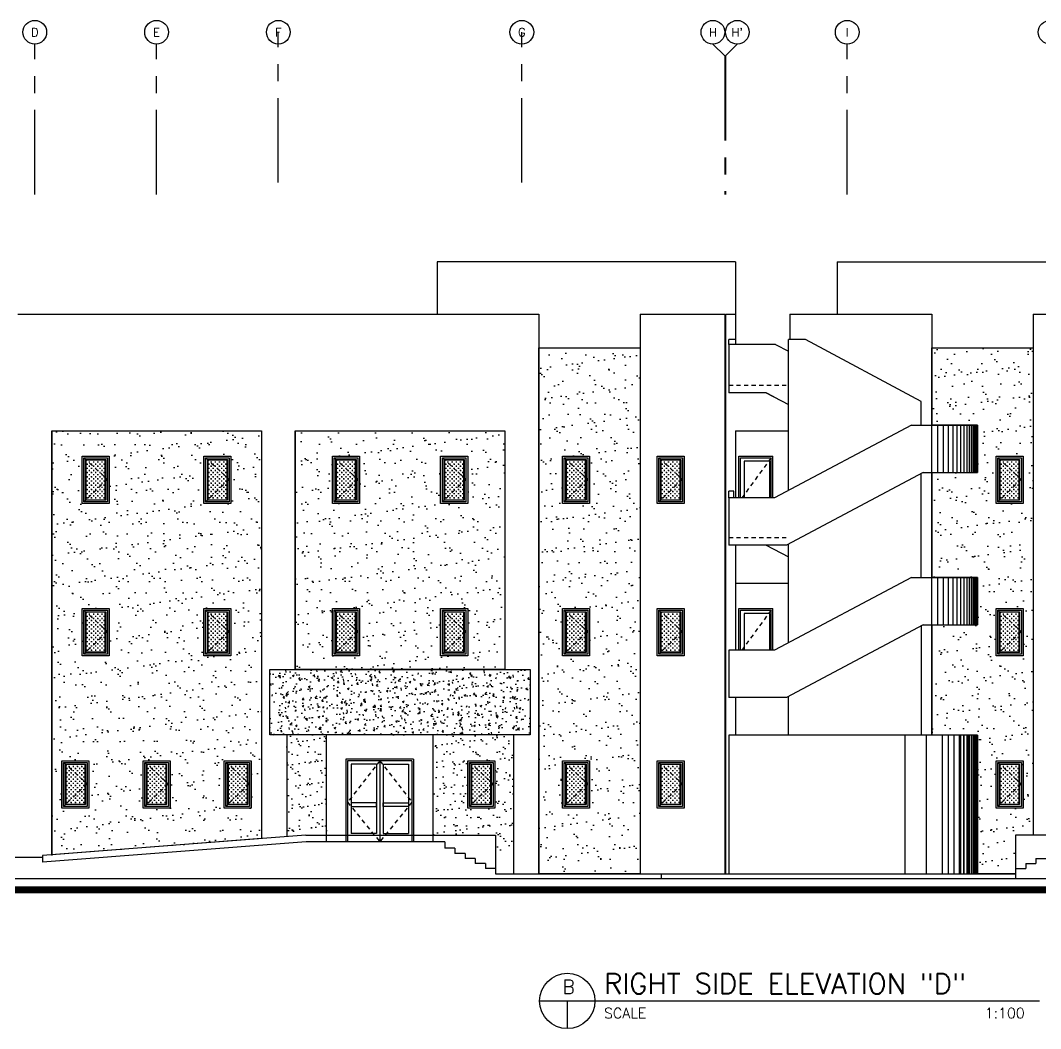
# Model space of a CAD drawing. Extents: x 417563 to 417775, y 43368 to 43436.
# Drawn here: x 417589.15 to 417619.31, y 43367.92 to 43397.72 of the extents above; entities that cross this region are included whole.
import ezdxf
from ezdxf.enums import TextEntityAlignment as Align

# ---------------------------------------------------------------- set-up
doc = ezdxf.new("R2010")
doc.units = 0
doc.header["$MEASUREMENT"] = 0
doc.linetypes.add('CENTERX2', pattern=[4, 2.5, -0.5, 0.5, -0.5])
doc.linetypes.add('HIDDEN2', pattern=[0.1875, 0.125, -0.0625])
doc.layers.get('0').update_dxf_attribs({"linetype": 'CONTINUOUS'})
for name, color, linetype in [('AX-CR', 2, 'CONTINUOUS'), ('AX-TXT', 2, 'CONTINUOUS'), ('AXES', 11, 'CENTERX2'), ('BORDER', 4, 'CONTINUOUS'), ('DOOR', 7, 'CONTINUOUS'), ('EL', 2, 'CONTINUOUS'), ('EL-LEVS', 4, 'CONTINUOUS'), ('Handrail', 4, 'CONTINUOUS'), ('HAT', 11, 'CONTINUOUS'), ('HATCH', 4, 'CONTINUOUS'), ('WALL', 2, 'CONTINUOUS'), ('WIN', 4, 'CONTINUOUS')]:
    doc.layers.add(name, color=color, linetype=linetype)
doc.styles.add('ROMANS', font='ROMANS.shx', dxfattribs={"width": 0.6})
pattern_1 = [(37.5, (0, 0), (-0.01574833953, 0.48170594225), [0, -0.38, 0, -0.425, 0, -0.40625]), (7.5, (0, 0), (0.4424441763, 0.7055365163), [0, -0.205, 0, -0.3425, 0, -0.13125]), (327.5, (-0.3075, 0), (0.77853546544, 0.0014147634), [0, -0.125, 0, -0.45, 0, -0.5875]), (317.5, (-0.3075, 0), (0.7515316511, 0.2194188912), [0, -0.0625, 0, -0.295, 0, -0.3375])]
pattern_2 = [(37.5, (0, 0), (-0.02204767534, 0.67438831915), [0, -0.532, 0, -0.595, 0, -0.56875]), (7.5, (0, 0), (0.6194218468, 0.9877511228), [0, -0.287, 0, -0.4795, 0, -0.18375]), (327.5, (-0.4305, 0), (1.0899496516, 0.0019806687), [0, -0.175, 0, -0.63, 0, -0.8225]), (317.5, (-0.4305, 0), (1.0521443116, 0.3071864477), [0, -0.0875, 0, -0.413, 0, -0.4725])]

# ---------------------------------------------------------------- blocks, each defined once
blk = doc.blocks.new('AXR')
at = {"layer": 'AX-CR'}
blk.add_circle((350, 0), 350, dxfattribs=at)
at = {"layer": 'AX-TXT', "style": 'ROMANS'}
blk.add_attdef('AX', text='', height=250, dxfattribs=at).set_placement((350, 0), align=Align.MIDDLE)

msp = doc.modelspace()

# ---------------------------------------------------------------- hatches: boundary and pattern name
at = {"layer": 'HAT'}
h = msp.add_hatch(dxfattribs=at)
h.set_pattern_fill('CROSS', color=256, scale=0.25, style=0)
h.set_pattern_definition([(0, (-4.576856, -38.829564), (0.0625, 0.0625), [0.03125, -0.09375]), (90, (-4.56123, -38.84519), (-0.0625, 0.0625), [0.03125, -0.09375])])
h.paths.add_polyline_path([(417591.6586, 43384.7248), (417591.0869, 43384.7248), (417591.0869, 43383.5531), (417591.6586, 43383.5531)])
h = msp.add_hatch(dxfattribs=at)
h.set_pattern_fill('CROSS', color=256, scale=0.25, style=0)
h.set_pattern_definition([(0, (-0.976856, -38.829564), (0.0625, 0.0625), [0.03125, -0.09375]), (90, (-0.96123, -38.84519), (-0.0625, 0.0625), [0.03125, -0.09375])])
h.paths.add_polyline_path([(417595.2586, 43384.7248), (417594.6869, 43384.7248), (417594.6869, 43383.5531), (417595.2586, 43383.5531)])
h = msp.add_hatch(dxfattribs=at)
h.set_pattern_fill('CROSS', color=256, scale=0.25, style=0)
h.set_pattern_definition([(0, (2.823144, -38.829564), (0.0625, 0.0625), [0.03125, -0.09375]), (90, (2.83877, -38.84519), (-0.0625, 0.0625), [0.03125, -0.09375])])
h.paths.add_polyline_path([(417599.0586, 43384.7248), (417598.4869, 43384.7248), (417598.4869, 43383.5531), (417599.0586, 43383.5531)])
h = msp.add_hatch(dxfattribs=at)
h.set_pattern_fill('CROSS', color=256, scale=0.25, style=0)
h.set_pattern_definition([(0, (6.023144, -38.829564), (0.0625, 0.0625), [0.03125, -0.09375]), (90, (6.03877, -38.84519), (-0.0625, 0.0625), [0.03125, -0.09375])])
h.paths.add_polyline_path([(417602.2586, 43384.7248), (417601.6869, 43384.7248), (417601.6869, 43383.5531), (417602.2586, 43383.5531)])
h = msp.add_hatch(dxfattribs=at)
h.set_pattern_fill('CROSS', color=256, scale=0.25, style=0)
h.set_pattern_definition([(0, (9.623144, -38.829564), (0.0625, 0.0625), [0.03125, -0.09375]), (90, (9.63877, -38.84519), (-0.0625, 0.0625), [0.03125, -0.09375])])
h.paths.add_polyline_path([(417605.8586, 43384.7248), (417605.2869, 43384.7248), (417605.2869, 43383.5531), (417605.8586, 43383.5531)])
h = msp.add_hatch(dxfattribs=at)
h.set_pattern_fill('CROSS', color=256, scale=0.25, style=0)
h.set_pattern_definition([(0, (12.423144, -38.829564), (0.0625, 0.0625), [0.03125, -0.09375]), (90, (12.43877, -38.84519), (-0.0625, 0.0625), [0.03125, -0.09375])])
h.paths.add_polyline_path([(417608.6586, 43384.7248), (417608.0869, 43384.7248), (417608.0869, 43383.5531), (417608.6586, 43383.5531)])
h = msp.add_hatch(dxfattribs=at)
h.set_pattern_fill('CROSS', color=256, scale=0.25, style=0)
h.set_pattern_definition([(0, (22.443144, -38.829564), (0.0625, 0.0625), [0.03125, -0.09375]), (90, (22.45877, -38.84519), (-0.0625, 0.0625), [0.03125, -0.09375])])
h.paths.add_polyline_path([(417618.6786, 43384.7248), (417618.1069, 43384.7248), (417618.1069, 43383.5531), (417618.6786, 43383.5531)])
h = msp.add_hatch(dxfattribs=at)
h.set_pattern_fill('CROSS', color=256, scale=0.25, style=0)
h.set_pattern_definition([(0, (-4.576856, -43.329564), (0.0625, 0.0625), [0.03125, -0.09375]), (90, (-4.56123, -43.34519), (-0.0625, 0.0625), [0.03125, -0.09375])])
h.paths.add_polyline_path([(417591.6586, 43380.2248), (417591.0869, 43380.2248), (417591.0869, 43379.0531), (417591.6586, 43379.0531)])
h = msp.add_hatch(dxfattribs=at)
h.set_pattern_fill('CROSS', color=256, scale=0.25, style=0)
h.set_pattern_definition([(0, (-0.976856, -43.329564), (0.0625, 0.0625), [0.03125, -0.09375]), (90, (-0.96123, -43.34519), (-0.0625, 0.0625), [0.03125, -0.09375])])
h.paths.add_polyline_path([(417595.2586, 43380.2248), (417594.6869, 43380.2248), (417594.6869, 43379.0531), (417595.2586, 43379.0531)])
h = msp.add_hatch(dxfattribs=at)
h.set_pattern_fill('CROSS', color=256, scale=0.25, style=0)
h.set_pattern_definition([(0, (2.823144, -43.329564), (0.0625, 0.0625), [0.03125, -0.09375]), (90, (2.83877, -43.34519), (-0.0625, 0.0625), [0.03125, -0.09375])])
h.paths.add_polyline_path([(417599.0586, 43380.2248), (417598.4869, 43380.2248), (417598.4869, 43379.0531), (417599.0586, 43379.0531)])
h = msp.add_hatch(dxfattribs=at)
h.set_pattern_fill('CROSS', color=256, scale=0.25, style=0)
h.set_pattern_definition([(0, (6.023144, -43.329564), (0.0625, 0.0625), [0.03125, -0.09375]), (90, (6.03877, -43.34519), (-0.0625, 0.0625), [0.03125, -0.09375])])
h.paths.add_polyline_path([(417602.2586, 43380.2248), (417601.6869, 43380.2248), (417601.6869, 43379.0531), (417602.2586, 43379.0531)])
h = msp.add_hatch(dxfattribs=at)
h.set_pattern_fill('CROSS', color=256, scale=0.25, style=0)
h.set_pattern_definition([(0, (9.623144, -43.329564), (0.0625, 0.0625), [0.03125, -0.09375]), (90, (9.63877, -43.34519), (-0.0625, 0.0625), [0.03125, -0.09375])])
h.paths.add_polyline_path([(417605.8586, 43380.2248), (417605.2869, 43380.2248), (417605.2869, 43379.0531), (417605.8586, 43379.0531)])
h = msp.add_hatch(dxfattribs=at)
h.set_pattern_fill('CROSS', color=256, scale=0.25, style=0)
h.set_pattern_definition([(0, (12.423144, -43.329564), (0.0625, 0.0625), [0.03125, -0.09375]), (90, (12.43877, -43.34519), (-0.0625, 0.0625), [0.03125, -0.09375])])
h.paths.add_polyline_path([(417608.6586, 43380.2248), (417608.0869, 43380.2248), (417608.0869, 43379.0531), (417608.6586, 43379.0531)])
h = msp.add_hatch(dxfattribs=at)
h.set_pattern_fill('CROSS', color=256, scale=0.25, style=0)
h.set_pattern_definition([(0, (22.443144, -43.329564), (0.0625, 0.0625), [0.03125, -0.09375]), (90, (22.45877, -43.34519), (-0.0625, 0.0625), [0.03125, -0.09375])])
h.paths.add_polyline_path([(417618.6786, 43380.2248), (417618.1069, 43380.2248), (417618.1069, 43379.0531), (417618.6786, 43379.0531)])
h = msp.add_hatch(dxfattribs=at)
h.set_pattern_fill('CROSS', color=256, scale=0.25, style=0)
h.set_pattern_definition([(0, (-5.176856, -47.829564), (0.0625, 0.0625), [0.03125, -0.09375]), (90, (-5.16123, -47.84519), (-0.0625, 0.0625), [0.03125, -0.09375])])
h.paths.add_polyline_path([(417591.0586, 43375.7248), (417590.4869, 43375.7248), (417590.4869, 43374.5531), (417591.0586, 43374.5531)])
h = msp.add_hatch(dxfattribs=at)
h.set_pattern_fill('CROSS', color=256, scale=0.25, style=0)
h.set_pattern_definition([(0, (-2.776856, -47.829564), (0.0625, 0.0625), [0.03125, -0.09375]), (90, (-2.76123, -47.84519), (-0.0625, 0.0625), [0.03125, -0.09375])])
h.paths.add_polyline_path([(417593.4586, 43375.7248), (417592.8869, 43375.7248), (417592.8869, 43374.5531), (417593.4586, 43374.5531)])
h = msp.add_hatch(dxfattribs=at)
h.set_pattern_fill('CROSS', color=256, scale=0.25, style=0)
h.set_pattern_definition([(0, (-0.376856, -47.829564), (0.0625, 0.0625), [0.03125, -0.09375]), (90, (-0.36123, -47.84519), (-0.0625, 0.0625), [0.03125, -0.09375])])
h.paths.add_polyline_path([(417595.8586, 43375.7248), (417595.2869, 43375.7248), (417595.2869, 43374.5531), (417595.8586, 43374.5531)])
h = msp.add_hatch(dxfattribs=at)
h.set_pattern_fill('CROSS', color=256, scale=0.25, style=0)
h.set_pattern_definition([(0, (6.823144, -47.829564), (0.0625, 0.0625), [0.03125, -0.09375]), (90, (6.83877, -47.84519), (-0.0625, 0.0625), [0.03125, -0.09375])])
h.paths.add_polyline_path([(417603.0586, 43375.7248), (417602.4869, 43375.7248), (417602.4869, 43374.5531), (417603.0586, 43374.5531)])
h = msp.add_hatch(dxfattribs=at)
h.set_pattern_fill('CROSS', color=256, scale=0.25, style=0)
h.set_pattern_definition([(0, (9.623144, -47.829564), (0.0625, 0.0625), [0.03125, -0.09375]), (90, (9.63877, -47.84519), (-0.0625, 0.0625), [0.03125, -0.09375])])
h.paths.add_polyline_path([(417605.8586, 43375.7248), (417605.2869, 43375.7248), (417605.2869, 43374.5531), (417605.8586, 43374.5531)])
h = msp.add_hatch(dxfattribs=at)
h.set_pattern_fill('CROSS', color=256, scale=0.25, style=0)
h.set_pattern_definition([(0, (12.423144, -47.829564), (0.0625, 0.0625), [0.03125, -0.09375]), (90, (12.43877, -47.84519), (-0.0625, 0.0625), [0.03125, -0.09375])])
h.paths.add_polyline_path([(417608.6586, 43375.7248), (417608.0869, 43375.7248), (417608.0869, 43374.5531), (417608.6586, 43374.5531)])
h = msp.add_hatch(dxfattribs=at)
h.set_pattern_fill('CROSS', color=256, scale=0.25, style=0)
h.set_pattern_definition([(0, (22.443144, -47.829564), (0.0625, 0.0625), [0.03125, -0.09375]), (90, (22.45877, -47.84519), (-0.0625, 0.0625), [0.03125, -0.09375])])
h.paths.add_polyline_path([(417618.6786, 43375.7248), (417618.1069, 43375.7248), (417618.1069, 43374.5531), (417618.6786, 43374.5531)])
at = {"layer": 'HATCH'}
h = msp.add_hatch(dxfattribs=at)
h.set_pattern_fill('AR-SAND', color=256, scale=0.35, style=0)
h.set_pattern_definition(pattern_2)
h.paths.add_polyline_path([(417604.4727, 43388.039), (417607.4727, 43388.039), (417607.4727, 43372.499), (417604.4727, 43372.499)])
h.paths.add_polyline_path([(417605.1727, 43375.839), (417605.9727, 43375.839), (417605.9727, 43374.439), (417605.1727, 43374.439)], flags=16)
h.paths.add_polyline_path([(417605.1727, 43380.339), (417605.9727, 43380.339), (417605.9727, 43378.939), (417605.1727, 43378.939)], flags=16)
h.paths.add_polyline_path([(417605.1727, 43384.839), (417605.9727, 43384.839), (417605.9727, 43383.439), (417605.1727, 43383.439)], flags=16)
h = msp.add_hatch(dxfattribs=at)
h.set_pattern_fill('AR-SAND', color=256, scale=0.35, style=0)
h.set_pattern_definition(pattern_2)
h.paths.add_polyline_path([(417616.0927, 43388.039), (417619.0927, 43388.039), (417619.0927, 43373.639), (417618.5721, 43373.639), (417618.5721, 43372.499), (417617.4433, 43372.499), (417617.4433, 43376.589), (417616.0927, 43376.589), (417616.0927, 43379.8529), (417617.4433, 43379.8529), (417617.4433, 43381.2529), (417616.0927, 43381.2529), (417616.0927, 43384.3529), (417617.4433, 43384.3529), (417617.4433, 43385.7529), (417616.0927, 43385.7529)])
h.paths.add_polyline_path([(417617.9927, 43375.839), (417618.7927, 43375.839), (417618.7927, 43374.439), (417617.9927, 43374.439)], flags=16)
h.paths.add_polyline_path([(417617.9927, 43380.339), (417618.7927, 43380.339), (417618.7927, 43378.939), (417617.9927, 43378.939)], flags=16)
h.paths.add_polyline_path([(417617.9927, 43384.839), (417618.7927, 43384.839), (417618.7927, 43383.439), (417617.9927, 43383.439)], flags=16)
h = msp.add_hatch(dxfattribs=at)
h.set_pattern_fill('AR-SAND', color=256, scale=0.35, style=0)
h.set_pattern_definition(pattern_2)
h.paths.add_polyline_path([(417590.0727, 43385.589), (417596.2727, 43385.589), (417596.2727, 43373.5376), (417590.0727, 43373.0607)])
h.paths.add_polyline_path([(417595.1727, 43375.839), (417595.9727, 43375.839), (417595.9727, 43374.439), (417595.1727, 43374.439)], flags=16)
h.paths.add_polyline_path([(417592.7727, 43375.839), (417593.5727, 43375.839), (417593.5727, 43374.439), (417592.7727, 43374.439)], flags=16)
h.paths.add_polyline_path([(417590.3727, 43375.839), (417591.1727, 43375.839), (417591.1727, 43374.439), (417590.3727, 43374.439)], flags=16)
h.paths.add_polyline_path([(417590.9727, 43380.339), (417591.7727, 43380.339), (417591.7727, 43378.939), (417590.9727, 43378.939)], flags=16)
h.paths.add_polyline_path([(417594.5727, 43380.339), (417595.3727, 43380.339), (417595.3727, 43378.939), (417594.5727, 43378.939)], flags=16)
h.paths.add_polyline_path([(417594.5727, 43384.839), (417595.3727, 43384.839), (417595.3727, 43383.439), (417594.5727, 43383.439)], flags=16)
h.paths.add_polyline_path([(417590.9727, 43384.839), (417591.7727, 43384.839), (417591.7727, 43383.439), (417590.9727, 43383.439)], flags=16)
h = msp.add_hatch(dxfattribs=at)
h.set_pattern_fill('AR-SAND', color=256, scale=0.35, style=0)
h.set_pattern_definition(pattern_2)
h.paths.add_polyline_path([(417597.2727, 43385.589), (417603.4727, 43385.589), (417603.4727, 43378.539), (417597.2727, 43378.539)])
h.paths.add_polyline_path([(417601.5727, 43380.339), (417602.3727, 43380.339), (417602.3727, 43378.939), (417601.5727, 43378.939)], flags=16)
h.paths.add_polyline_path([(417601.5727, 43384.839), (417602.3727, 43384.839), (417602.3727, 43383.439), (417601.5727, 43383.439)], flags=16)
h.paths.add_polyline_path([(417598.3727, 43384.839), (417599.1727, 43384.839), (417599.1727, 43383.439), (417598.3727, 43383.439)], flags=16)
h.paths.add_polyline_path([(417598.3727, 43380.339), (417599.1727, 43380.339), (417599.1727, 43378.939), (417598.3727, 43378.939)], flags=16)
h = msp.add_hatch(dxfattribs=at)
h.set_pattern_fill('AR-CONC', color=256, scale=0.08, style=0)
h.set_pattern_definition([(50, (0, 0), (0.5738081461, -0.050201708), [0.06, -0.66]), (355, (0, 0), (-0.1110010669, 0.601753707), [0.048, -0.528]), (100.4514, (0.0478, -0.0042), (0.4628075054, 0.55155163365), [0.050992152, -0.5609136896]), (46.1842, (0, 0.16), (0.8537928389, -0.1324152115), [0.09, -0.99]), (96.6356, (0.07115, 0.149), (0.7477301644, 0.7792942967), [0.0764882304, -0.8413704]), (351.1842, (0, 0.16), (0.7477295561, 0.7792948807), [0.072, -0.792]), (21, (0.08, 0.12), (0.4775256417, -0.32209511253), [0.06, -0.66]), (326, (0.08, 0.12), (0.1946522655, 0.580120036), [0.048, -0.528]), (71.4514, (0.1198, 0.09316), (0.6721781029, 0.2580243974), [0.050992152, -0.5609136896]), (37.5, (0, 0), (0.00972788425, 0.26631508307), [0, -0.5216, 0, -0.536, 0, -0.53]), (7.5, (0, 0), (0.21045562995, 0.3155293695), [0, -0.3056, 0, -0.5096, 0, -0.202]), (327.5, (-0.1784, 0), (0.42705794894, -0.01804389739), [0, -0.2, 0, -0.624, 0, -0.828]), (317.5, (-0.2584, 0), (0.46654893547, 0.08008398587), [0, -0.26, 0, -0.4144, 0, -0.588])])
h.paths.add_polyline_path([(417602.0727, 43378.539), (417604.2227, 43378.539), (417604.2227, 43376.5987), (417602.0727, 43376.5987), (417596.5227, 43376.5987), (417596.5227, 43378.539)])
h = msp.add_hatch(dxfattribs=at)
h.set_pattern_fill('AR-SAND', color=256, scale=0.25, style=0)
h.set_pattern_definition(pattern_1)
h.paths.add_polyline_path([(417597.0227, 43376.5987), (417598.1977, 43376.5987), (417598.1977, 43373.639), (417597.5828, 43373.6384), (417597.0227, 43373.5953)])
h = msp.add_hatch(dxfattribs=at)
h.set_pattern_fill('AR-SAND', color=256, scale=0.25, style=0)
h.set_pattern_definition(pattern_1)
h.paths.add_polyline_path([(417601.3477, 43376.5987), (417603.7227, 43376.5987), (417603.7227, 43372.989), (417603.1938, 43372.989), (417603.1938, 43373.639), (417601.3477, 43373.639)])
h.paths.add_polyline_path([(417602.3727, 43375.839), (417603.1727, 43375.839), (417603.1727, 43374.439), (417602.3727, 43374.439)], flags=16)

# ---------------------------------------------------------------- linework, layer by layer
for p, q in [((417601.4727, 43390.589), (417601.4727, 43389.039)), ((417610.2927, 43390.589), (417610.2927, 43389.039)), ((417613.2927, 43390.589), (417613.2927, 43389.039))]:
    msp.add_line(p, q)
at = {"layer": 'AXES'}
for p, q in [((417596.7727, 43392.9247), (417596.7727, 43397.3704)), ((417603.9727, 43392.9247), (417603.9727, 43397.3704)), ((417589.5727, 43392.5747), (417589.5727, 43397.0204)), ((417593.1727, 43392.5747), (417593.1727, 43397.0204)), ((417609.9727, 43396.6704), (417609.6227, 43397.0204)), ((417609.9927, 43396.6704), (417610.3427, 43397.0204)), ((417613.5927, 43392.5747), (417613.5927, 43397.0204)), ((417609.9727, 43396.6704), (417609.9727, 43392.5747)), ((417609.9927, 43396.6704), (417609.9927, 43392.5747))]:
    msp.add_line(p, q, dxfattribs=at)
at = {"layer": 'BORDER', "color": 6}
msp.add_line((417604.4993, 43368.738), (417619.2781, 43368.738), dxfattribs=at)
at = {"layer": 'BORDER', "color": 2}
msp.add_line((417605.3167, 43368.738), (417605.3167, 43367.9205), dxfattribs=at)
at = {"layer": 'BORDER', "color": 6}
msp.add_circle((417605.3167, 43368.738), 0.8174, dxfattribs=at)
at = {"layer": 'DOOR', "linetype": 'HIDDEN2'}
for p, q in [((417611.3427, 43384.789), (417610.4785, 43383.6084)), ((417611.3427, 43380.289), (417610.4785, 43379.1084)), ((417599.7727, 43375.8389), (417598.8227, 43374.6139)), ((417599.7727, 43375.8389), (417600.7227, 43374.6139)), ((417598.8227, 43374.6139), (417599.7727, 43373.439)), ((417600.7227, 43374.6139), (417599.7727, 43373.439))]:
    msp.add_line(p, q, dxfattribs=at)
at = {"layer": 'DOOR'}
for p, q in [((417610.5427, 43384.689), (417610.5427, 43383.6084)), ((417611.2927, 43384.689), (417610.5427, 43384.689)), ((417611.2927, 43384.689), (417611.2927, 43383.6084)), ((417610.5427, 43380.189), (417610.5427, 43379.1084)), ((417611.2927, 43380.189), (417610.5427, 43380.189)), ((417611.2927, 43380.189), (417611.2927, 43379.1084)), ((417598.7727, 43375.8889), (417598.7727, 43373.439)), ((417600.7727, 43375.8889), (417598.7727, 43375.8889)), ((417598.8227, 43375.8389), (417598.8227, 43373.439)), ((417600.7227, 43375.8389), (417598.8227, 43375.8389)), ((417598.9227, 43375.7389), (417598.9227, 43373.689)), ((417599.6727, 43375.7389), (417598.9227, 43375.7389)), ((417599.6727, 43375.7389), (417599.6727, 43373.689)), ((417599.7727, 43375.8389), (417599.7727, 43373.439)), ((417599.8727, 43375.7389), (417599.8727, 43373.689)), ((417599.8727, 43375.7389), (417600.6227, 43375.7389)), ((417600.6227, 43375.7389), (417600.6227, 43373.689)), ((417600.7227, 43375.8389), (417600.7227, 43373.439)), ((417600.7727, 43375.8889), (417600.7727, 43373.439)), ((417599.6727, 43373.689), (417598.9227, 43373.689)), ((417599.8727, 43373.689), (417600.6227, 43373.689))]:
    msp.add_line(p, q, dxfattribs=at)
at = {"layer": 'DOOR', "color": 4}
for points in [[(417598.9227, 43374.489), (417599.6727, 43374.489), (417599.6727, 43374.589), (417598.9227, 43374.589)], [(417600.6227, 43374.489), (417599.8727, 43374.489), (417599.8727, 43374.589), (417600.6227, 43374.589)]]:
    msp.add_lwpolyline(points, close=True, dxfattribs=at)
at = {"layer": 'EL', "color": 6}
for p, q in [((417589.0727, 43389.039), (417604.4727, 43389.039)), ((417604.4727, 43389.039), (417604.4727, 43372.499)), ((417607.4727, 43389.039), (417607.4727, 43372.499)), ((417607.4727, 43389.039), (417609.9727, 43389.039)), ((417609.9927, 43389.039), (417610.2927, 43389.039)), ((417610.2927, 43389.039), (417610.2927, 43388.139)), ((417611.8927, 43389.039), (417611.8927, 43388.2922)), ((417611.8927, 43389.039), (417616.0927, 43389.039)), ((417616.0927, 43389.039), (417616.0927, 43385.7529)), ((417619.0927, 43389.039), (417619.0927, 43373.639)), ((417619.0927, 43389.039), (417634.4927, 43389.039)), ((417615.4901, 43385.7529), (417611.4455, 43383.6084)), ((417615.4901, 43385.7529), (417617.4433, 43385.7529)), ((417617.4433, 43385.7529), (417617.4433, 43384.3529)), ((417590.0727, 43385.589), (417596.2727, 43385.589)), ((417590.0727, 43385.589), (417590.0727, 43373.0414)), ((417596.2727, 43385.589), (417596.2727, 43373.5376)), ((417597.2727, 43385.589), (417603.4727, 43385.589)), ((417597.2727, 43385.589), (417597.2727, 43378.539)), ((417603.4727, 43385.589), (417603.4727, 43378.539)), ((417615.8383, 43384.3529), (417611.7937, 43382.2084)), ((417615.8383, 43384.3529), (417617.4433, 43384.3529)), ((417616.0927, 43384.3529), (417616.0927, 43381.2529)), ((417610.0927, 43383.6084), (417610.0927, 43382.2084)), ((417611.4455, 43383.6084), (417610.0927, 43383.6084)), ((417611.7937, 43382.2084), (417610.0927, 43382.2084)), ((417615.4901, 43381.2529), (417611.4455, 43379.1084)), ((417615.4901, 43381.2529), (417617.4433, 43381.2529)), ((417617.4433, 43381.2529), (417617.4433, 43379.8529)), ((417615.8383, 43379.8529), (417611.7937, 43377.7084)), ((417615.8383, 43379.8529), (417617.4433, 43379.8529)), ((417616.0927, 43379.8529), (417616.0927, 43376.589)), ((417610.0927, 43379.1084), (417610.0927, 43377.7084)), ((417611.4455, 43379.1084), (417610.0927, 43379.1084)), ((417611.7937, 43377.7084), (417610.0927, 43377.7084)), ((417597.0227, 43376.5987), (417597.0227, 43373.5953)), ((417603.7227, 43376.5987), (417603.7227, 43372.499)), ((417617.4433, 43376.589), (417610.0927, 43376.589)), ((417610.0927, 43376.589), (417610.0927, 43372.499)), ((417617.4433, 43376.589), (417617.4433, 43372.499))]:
    msp.add_line(p, q, dxfattribs=at)
at = {"layer": 'EL'}
for p, q in [((417615.7756, 43381.2848), (417615.7756, 43381.5278)), ((417615.7756, 43379.8197), (417615.7756, 43376.589)), ((417610.2925, 43379.2922), (417610.2925, 43379.139)), ((417598.1977, 43373.439), (417598.1977, 43376.5987)), ((417601.3477, 43373.439), (417601.3477, 43376.5987))]:
    msp.add_line(p, q, dxfattribs=at)
at = {"layer": 'EL', "color": 1}
msp.add_lwpolyline([(417602.0727, 43378.539), (417604.2227, 43378.539), (417604.2227, 43376.5987), (417602.0727, 43376.5987), (417596.5227, 43376.5987), (417596.5227, 43378.539)], close=True, dxfattribs=at)
at = {"layer": 'EL-LEVS', "color": 11, "linetype": 'HIDDEN2'}
for p, q in [((417610.0927, 43386.939), (417611.8556, 43386.939)), ((417610.0927, 43382.439), (417611.8556, 43382.439)), ((417610.0927, 43382.439), (417611.8556, 43382.439))]:
    msp.add_line(p, q, dxfattribs=at)
at = {"layer": 'Handrail'}
for p, q in [((417603.1938, 43373.639), (417603.1938, 43372.499)), ((417618.5721, 43373.639), (417618.5721, 43372.349))]:
    msp.add_line(p, q, dxfattribs=at)
at = {"layer": 'HAT', "color": 254}
for p, q in [((417616.0826, 43385.7529), (417616.0826, 43384.3529)), ((417616.2597, 43385.7529), (417616.2597, 43384.3529)), ((417616.4287, 43385.7529), (417616.4287, 43384.3529)), ((417616.5817, 43385.7529), (417616.5817, 43384.3529)), ((417616.7158, 43385.7529), (417616.7158, 43384.3529)), ((417616.8365, 43385.7529), (417616.8365, 43384.3529)), ((417616.9466, 43385.7529), (417616.9466, 43384.3529)), ((417617.0431, 43385.7529), (417617.0431, 43384.3529)), ((417617.129, 43385.7529), (417617.129, 43384.3529)), ((417617.1988, 43385.7529), (417617.1988, 43384.3529)), ((417617.2578, 43385.7529), (417617.2578, 43384.3529)), ((417617.3061, 43385.7529), (417617.3061, 43384.3529)), ((417617.3463, 43385.7529), (417617.3463, 43384.3529)), ((417617.3752, 43385.7529), (417617.3752, 43384.3529)), ((417617.3995, 43385.7529), (417617.3995, 43384.3529)), ((417616.0826, 43381.2529), (417616.0826, 43379.8529)), ((417616.2597, 43381.2529), (417616.2597, 43379.8529)), ((417616.4287, 43381.2529), (417616.4287, 43379.8529)), ((417616.5817, 43381.2529), (417616.5817, 43379.8529)), ((417616.7158, 43381.2529), (417616.7158, 43379.8529)), ((417616.8365, 43381.2529), (417616.8365, 43379.8529)), ((417616.9466, 43381.2529), (417616.9466, 43379.8529)), ((417617.0431, 43381.2529), (417617.0431, 43379.8529)), ((417617.129, 43381.2529), (417617.129, 43379.8529)), ((417617.1988, 43381.2529), (417617.1988, 43379.8529)), ((417617.2578, 43381.2529), (417617.2578, 43379.8529)), ((417617.3061, 43381.2529), (417617.3061, 43379.8529)), ((417617.3463, 43381.2529), (417617.3463, 43379.8529)), ((417617.3752, 43381.2529), (417617.3752, 43379.8529)), ((417617.3995, 43381.2529), (417617.3995, 43379.8529)), ((417617.4177, 43381.2529), (417617.4177, 43379.8529)), ((417617.4281, 43381.2529), (417617.4281, 43379.8529)), ((417617.4364, 43381.2529), (417617.4364, 43379.8529))]:
    msp.add_line(p, q, dxfattribs=at)
at = {"layer": 'HAT', "color": 11}
for p, q in [((417615.3014, 43376.589), (417615.3014, 43372.499)), ((417615.9307, 43376.589), (417615.9307, 43372.499)), ((417616.4026, 43376.589), (417616.4026, 43372.499)), ((417616.5797, 43376.589), (417616.5797, 43372.499)), ((417616.7487, 43376.589), (417616.7487, 43372.499)), ((417616.9017, 43376.589), (417616.9017, 43372.499)), ((417616.9466, 43376.589), (417616.9466, 43372.499)), ((417617.0358, 43376.589), (417617.0358, 43372.499)), ((417617.0431, 43376.589), (417617.0431, 43372.499)), ((417617.129, 43376.589), (417617.129, 43372.499)), ((417617.1565, 43376.589), (417617.1565, 43372.499)), ((417617.1988, 43376.589), (417617.1988, 43372.499)), ((417617.2578, 43376.589), (417617.2578, 43372.499)), ((417617.3061, 43376.589), (417617.3061, 43372.499)), ((417617.3463, 43376.589), (417617.3463, 43372.499)), ((417617.3752, 43376.589), (417617.3752, 43372.499)), ((417617.3995, 43376.589), (417617.3995, 43372.499)), ((417617.4177, 43376.589), (417617.4177, 43372.499)), ((417617.4281, 43376.589), (417617.4281, 43372.499)), ((417617.4364, 43376.589), (417617.4364, 43372.499))]:
    msp.add_line(p, q, dxfattribs=at)
at = {"layer": 'HATCH'}
for p, q in [((417586.0727, 43372.989), (417589.7982, 43372.989)), ((417603.1938, 43372.499), (417618.5721, 43372.499))]:
    msp.add_line(p, q, dxfattribs=at)
for points in [[(417604.4727, 43388.039), (417607.4727, 43388.039), (417607.4727, 43372.499), (417604.4727, 43372.499)], [(417616.0927, 43388.039), (417619.0927, 43388.039), (417619.0927, 43373.639), (417618.5721, 43373.639), (417618.5721, 43372.499), (417617.4433, 43372.499), (417617.4433, 43376.589), (417616.0927, 43376.589), (417616.0927, 43379.8529), (417617.4433, 43379.8529), (417617.4433, 43381.2529), (417616.0927, 43381.2529), (417616.0927, 43384.3529), (417617.4433, 43384.3529), (417617.4433, 43385.7529), (417616.0927, 43385.7529)], [(417590.0727, 43385.589), (417596.2727, 43385.589), (417596.2727, 43373.5376), (417590.0727, 43373.0607)], [(417597.2727, 43385.589), (417603.4727, 43385.589), (417603.4727, 43378.539), (417597.2727, 43378.539)]]:
    msp.add_lwpolyline(points, close=True, dxfattribs=at)
at = {"layer": 'WALL', "color": 4}
for p, q in [((417610.2927, 43390.589), (417601.4727, 43390.589)), ((417610.2927, 43382.2084), (417610.2927, 43379.1084)), ((417610.2927, 43381.089), (417611.8556, 43381.089)), ((417610.2927, 43377.7084), (417610.2927, 43376.589)), ((417597.5905, 43373.639), (417603.1938, 43373.639)), ((417624.1754, 43373.639), (417618.5721, 43373.639)), ((417664.8357, 43372.349), (417563.1216, 43372.349))]:
    msp.add_line(p, q, dxfattribs=at)
at = {"layer": 'WALL'}
for p, q in [((417609.9727, 43389.039), (417609.9727, 43372.499)), ((417609.9927, 43389.039), (417609.9927, 43372.499)), ((417611.4734, 43388.139), (417610.0927, 43388.139)), ((417610.0927, 43388.139), (417610.0927, 43386.7084)), ((417611.4734, 43388.139), (417611.8556, 43387.9425)), ((417612.3556, 43388.2922), (417611.8556, 43388.2922)), ((417611.8556, 43383.8259), (417611.8556, 43388.2922)), ((417615.7756, 43386.4558), (417612.3556, 43388.2922)), ((417604.4727, 43388.039), (417607.4727, 43388.039)), ((417616.0927, 43388.039), (417619.0927, 43388.039)), ((417611.194, 43386.7084), (417610.0927, 43386.7084)), ((417611.4213, 43386.5947), (417611.194, 43386.7084)), ((417611.194, 43386.7084), (417611.8556, 43386.3683)), ((417615.7756, 43385.7529), (417615.7756, 43386.4558)), ((417610.2927, 43385.589), (417610.2927, 43383.6084)), ((417610.2927, 43385.589), (417611.8556, 43385.589)), ((417615.7756, 43381.2529), (417615.7756, 43384.3197)), ((417611.194, 43382.2084), (417610.0927, 43382.2084)), ((417611.194, 43382.2084), (417610.0927, 43382.2084)), ((417611.194, 43382.2084), (417611.8556, 43381.8683)), ((417611.8556, 43379.3259), (417611.8556, 43382.2413)), ((417611.8556, 43379.3259), (417611.8556, 43382.2413)), ((417615.7756, 43381.2848), (417615.7756, 43381.9558)), ((417611.8556, 43376.589), (417611.8556, 43377.7413))]:
    msp.add_line(p, q, dxfattribs=at)
at = {"layer": 'WALL', "color": 4, "const_width": 0.2044}
msp.add_lwpolyline([(417664.8357, 43372.0221), (417563.1216, 43372.0221)], dxfattribs=at)
at = {"layer": 'WIN'}
for p, q in [((417613.2927, 43390.589), (417619.8427, 43390.589)), ((417610.2927, 43388.2922), (417610.0927, 43388.2922)), ((417610.0927, 43388.139), (417610.0927, 43388.2922)), ((417610.2427, 43383.8084), (417610.0927, 43383.8084)), ((417610.0927, 43383.6084), (417610.0927, 43383.8084)), ((417610.2427, 43383.8084), (417610.0927, 43383.8084)), ((417610.0927, 43383.639), (417610.0927, 43383.8084)), ((417610.2427, 43383.6084), (417610.2427, 43383.8084)), ((417610.2427, 43383.639), (417610.2427, 43383.8084)), ((417597.5828, 43373.6384), (417589.7982, 43373.0395)), ((417597.5982, 43373.439), (417589.7982, 43372.839)), ((417601.6938, 43373.439), (417597.5982, 43373.439)), ((417601.6938, 43373.439), (417601.6938, 43373.249)), ((417589.7982, 43373.0395), (417589.7982, 43372.839)), ((417601.9938, 43373.249), (417601.6938, 43373.249)), ((417601.9938, 43373.249), (417601.9938, 43373.099)), ((417602.2938, 43373.099), (417601.9938, 43373.099)), ((417602.2938, 43373.099), (417602.2938, 43372.949)), ((417602.5938, 43372.949), (417602.2938, 43372.949)), ((417602.5938, 43372.949), (417602.5938, 43372.799)), ((417602.8938, 43372.799), (417602.5938, 43372.799)), ((417602.8938, 43372.799), (417602.8938, 43372.649)), ((417618.8721, 43372.799), (417618.8721, 43372.649)), ((417618.8721, 43372.799), (417619.1721, 43372.799)), ((417619.1721, 43372.949), (417619.1721, 43372.799)), ((417619.1721, 43372.949), (417619.4721, 43372.949)), ((417603.1938, 43372.649), (417602.8938, 43372.649)), ((417603.1938, 43372.649), (417603.1938, 43372.499)), ((417608.0927, 43372.499), (417608.0927, 43372.349)), ((417618.5721, 43372.649), (417618.8721, 43372.649)), ((417618.5721, 43372.649), (417618.5721, 43372.499))]:
    msp.add_line(p, q, dxfattribs=at)
at = {"layer": 'WIN', "linetype": 'HIDDEN2'}
for p, q in [((417591.0238, 43384.7879), (417591.7217, 43384.1542)), ((417594.6238, 43384.7879), (417595.3217, 43384.1542)), ((417598.4238, 43384.7879), (417599.1217, 43384.1542)), ((417601.6238, 43384.7879), (417602.3217, 43384.1542)), ((417605.2238, 43384.7879), (417605.9217, 43384.1542)), ((417608.0238, 43384.7879), (417608.7217, 43384.1542)), ((417618.0438, 43384.7879), (417618.7417, 43384.1542)), ((417591.7217, 43384.1542), (417591.0238, 43383.49)), ((417595.3217, 43384.1542), (417594.6238, 43383.49)), ((417599.1217, 43384.1542), (417598.4238, 43383.49)), ((417602.3217, 43384.1542), (417601.6238, 43383.49)), ((417605.9217, 43384.1542), (417605.2238, 43383.49)), ((417608.7217, 43384.1542), (417608.0238, 43383.49)), ((417618.7417, 43384.1542), (417618.0438, 43383.49)), ((417591.0238, 43380.2879), (417591.7217, 43379.6542)), ((417594.6238, 43380.2879), (417595.3217, 43379.6542)), ((417598.4238, 43380.2879), (417599.1217, 43379.6542)), ((417601.6238, 43380.2879), (417602.3217, 43379.6542)), ((417605.2238, 43380.2879), (417605.9217, 43379.6542)), ((417608.0238, 43380.2879), (417608.7217, 43379.6542)), ((417618.0438, 43380.2879), (417618.7417, 43379.6542)), ((417591.7217, 43379.6542), (417591.0238, 43378.99)), ((417595.3217, 43379.6542), (417594.6238, 43378.99)), ((417599.1217, 43379.6542), (417598.4238, 43378.99)), ((417602.3217, 43379.6542), (417601.6238, 43378.99)), ((417605.9217, 43379.6542), (417605.2238, 43378.99)), ((417608.7217, 43379.6542), (417608.0238, 43378.99)), ((417618.7417, 43379.6542), (417618.0438, 43378.99)), ((417590.4238, 43375.7879), (417591.1217, 43375.1542)), ((417592.8238, 43375.7879), (417593.5217, 43375.1542)), ((417595.2238, 43375.7879), (417595.9217, 43375.1542)), ((417602.4238, 43375.7879), (417603.1217, 43375.1542)), ((417605.2238, 43375.7879), (417605.9217, 43375.1542)), ((417608.0238, 43375.7879), (417608.7217, 43375.1542)), ((417618.0438, 43375.7879), (417618.7417, 43375.1542)), ((417591.1217, 43375.1542), (417590.4238, 43374.49)), ((417593.5217, 43375.1542), (417592.8238, 43374.49)), ((417595.9217, 43375.1542), (417595.2238, 43374.49)), ((417603.1217, 43375.1542), (417602.4238, 43374.49)), ((417605.9217, 43375.1542), (417605.2238, 43374.49)), ((417608.7217, 43375.1542), (417608.0238, 43374.49)), ((417618.7417, 43375.1542), (417618.0438, 43374.49))]:
    msp.add_line(p, q, dxfattribs=at)
at = {"layer": 'WIN', "color": 4}
for p, q in [((417610.3927, 43383.6084), (417610.3927, 43384.839)), ((417610.3927, 43384.839), (417611.3927, 43384.839)), ((417610.4427, 43384.789), (417611.3427, 43384.789)), ((417610.4427, 43383.6084), (417610.4427, 43384.789)), ((417611.3427, 43383.6084), (417611.3427, 43384.789)), ((417611.3927, 43383.6084), (417611.3927, 43384.839)), ((417610.3927, 43379.1084), (417610.3927, 43380.339)), ((417610.3927, 43380.339), (417611.3927, 43380.339)), ((417610.4427, 43380.289), (417611.3427, 43380.289)), ((417610.4427, 43379.1084), (417610.4427, 43380.289)), ((417611.3427, 43379.1084), (417611.3427, 43380.289)), ((417611.3927, 43379.1084), (417611.3927, 43380.339))]:
    msp.add_line(p, q, dxfattribs=at)
for points in [[(417590.9727, 43384.839), (417591.7727, 43384.839), (417591.7727, 43383.439), (417590.9727, 43383.439)], [(417594.5727, 43384.839), (417595.3727, 43384.839), (417595.3727, 43383.439), (417594.5727, 43383.439)], [(417598.3727, 43384.839), (417599.1727, 43384.839), (417599.1727, 43383.439), (417598.3727, 43383.439)], [(417601.5727, 43384.839), (417602.3727, 43384.839), (417602.3727, 43383.439), (417601.5727, 43383.439)], [(417605.1727, 43384.839), (417605.9727, 43384.839), (417605.9727, 43383.439), (417605.1727, 43383.439)], [(417607.9727, 43384.839), (417608.7727, 43384.839), (417608.7727, 43383.439), (417607.9727, 43383.439)], [(417617.9927, 43384.839), (417618.7927, 43384.839), (417618.7927, 43383.439), (417617.9927, 43383.439)], [(417590.9727, 43380.339), (417591.7727, 43380.339), (417591.7727, 43378.939), (417590.9727, 43378.939)], [(417594.5727, 43380.339), (417595.3727, 43380.339), (417595.3727, 43378.939), (417594.5727, 43378.939)], [(417598.3727, 43380.339), (417599.1727, 43380.339), (417599.1727, 43378.939), (417598.3727, 43378.939)], [(417601.5727, 43380.339), (417602.3727, 43380.339), (417602.3727, 43378.939), (417601.5727, 43378.939)], [(417605.1727, 43380.339), (417605.9727, 43380.339), (417605.9727, 43378.939), (417605.1727, 43378.939)], [(417607.9727, 43380.339), (417608.7727, 43380.339), (417608.7727, 43378.939), (417607.9727, 43378.939)], [(417617.9927, 43380.339), (417618.7927, 43380.339), (417618.7927, 43378.939), (417617.9927, 43378.939)], [(417590.3727, 43375.839), (417591.1727, 43375.839), (417591.1727, 43374.439), (417590.3727, 43374.439)], [(417592.7727, 43375.839), (417593.5727, 43375.839), (417593.5727, 43374.439), (417592.7727, 43374.439)], [(417595.1727, 43375.839), (417595.9727, 43375.839), (417595.9727, 43374.439), (417595.1727, 43374.439)], [(417602.3727, 43375.839), (417603.1727, 43375.839), (417603.1727, 43374.439), (417602.3727, 43374.439)], [(417605.1727, 43375.839), (417605.9727, 43375.839), (417605.9727, 43374.439), (417605.1727, 43374.439)], [(417607.9727, 43375.839), (417608.7727, 43375.839), (417608.7727, 43374.439), (417607.9727, 43374.439)], [(417617.9927, 43375.839), (417618.7927, 43375.839), (417618.7927, 43374.439), (417617.9927, 43374.439)]]:
    msp.add_lwpolyline(points, close=True, dxfattribs=at)
at = {"layer": 'WIN'}
for points in [[(417591.0238, 43384.7879), (417591.7217, 43384.7879), (417591.7217, 43383.49), (417591.0238, 43383.49)], [(417594.6238, 43384.7879), (417595.3217, 43384.7879), (417595.3217, 43383.49), (417594.6238, 43383.49)], [(417598.4238, 43384.7879), (417599.1217, 43384.7879), (417599.1217, 43383.49), (417598.4238, 43383.49)], [(417601.6238, 43384.7879), (417602.3217, 43384.7879), (417602.3217, 43383.49), (417601.6238, 43383.49)], [(417605.2238, 43384.7879), (417605.9217, 43384.7879), (417605.9217, 43383.49), (417605.2238, 43383.49)], [(417608.0238, 43384.7879), (417608.7217, 43384.7879), (417608.7217, 43383.49), (417608.0238, 43383.49)], [(417618.0438, 43384.7879), (417618.7417, 43384.7879), (417618.7417, 43383.49), (417618.0438, 43383.49)], [(417591.0749, 43384.7368), (417591.6706, 43384.7368), (417591.6706, 43383.5411), (417591.0749, 43383.5411)], [(417594.6749, 43384.7368), (417595.2706, 43384.7368), (417595.2706, 43383.5411), (417594.6749, 43383.5411)], [(417598.4749, 43384.7368), (417599.0706, 43384.7368), (417599.0706, 43383.5411), (417598.4749, 43383.5411)], [(417601.6749, 43384.7368), (417602.2706, 43384.7368), (417602.2706, 43383.5411), (417601.6749, 43383.5411)], [(417605.2749, 43384.7368), (417605.8706, 43384.7368), (417605.8706, 43383.5411), (417605.2749, 43383.5411)], [(417608.0749, 43384.7368), (417608.6706, 43384.7368), (417608.6706, 43383.5411), (417608.0749, 43383.5411)], [(417618.0949, 43384.7368), (417618.6906, 43384.7368), (417618.6906, 43383.5411), (417618.0949, 43383.5411)], [(417591.0238, 43380.2879), (417591.7217, 43380.2879), (417591.7217, 43378.99), (417591.0238, 43378.99)], [(417594.6238, 43380.2879), (417595.3217, 43380.2879), (417595.3217, 43378.99), (417594.6238, 43378.99)], [(417598.4238, 43380.2879), (417599.1217, 43380.2879), (417599.1217, 43378.99), (417598.4238, 43378.99)], [(417601.6238, 43380.2879), (417602.3217, 43380.2879), (417602.3217, 43378.99), (417601.6238, 43378.99)], [(417605.2238, 43380.2879), (417605.9217, 43380.2879), (417605.9217, 43378.99), (417605.2238, 43378.99)], [(417608.0238, 43380.2879), (417608.7217, 43380.2879), (417608.7217, 43378.99), (417608.0238, 43378.99)], [(417618.0438, 43380.2879), (417618.7417, 43380.2879), (417618.7417, 43378.99), (417618.0438, 43378.99)], [(417591.0749, 43380.2368), (417591.6706, 43380.2368), (417591.6706, 43379.0411), (417591.0749, 43379.0411)], [(417594.6749, 43380.2368), (417595.2706, 43380.2368), (417595.2706, 43379.0411), (417594.6749, 43379.0411)], [(417598.4749, 43380.2368), (417599.0706, 43380.2368), (417599.0706, 43379.0411), (417598.4749, 43379.0411)], [(417601.6749, 43380.2368), (417602.2706, 43380.2368), (417602.2706, 43379.0411), (417601.6749, 43379.0411)], [(417605.2749, 43380.2368), (417605.8706, 43380.2368), (417605.8706, 43379.0411), (417605.2749, 43379.0411)], [(417608.0749, 43380.2368), (417608.6706, 43380.2368), (417608.6706, 43379.0411), (417608.0749, 43379.0411)], [(417618.0949, 43380.2368), (417618.6906, 43380.2368), (417618.6906, 43379.0411), (417618.0949, 43379.0411)], [(417590.4238, 43375.7879), (417591.1217, 43375.7879), (417591.1217, 43374.49), (417590.4238, 43374.49)], [(417590.4749, 43375.7368), (417591.0706, 43375.7368), (417591.0706, 43374.5411), (417590.4749, 43374.5411)], [(417592.8238, 43375.7879), (417593.5217, 43375.7879), (417593.5217, 43374.49), (417592.8238, 43374.49)], [(417592.8749, 43375.7368), (417593.4706, 43375.7368), (417593.4706, 43374.5411), (417592.8749, 43374.5411)], [(417595.2238, 43375.7879), (417595.9217, 43375.7879), (417595.9217, 43374.49), (417595.2238, 43374.49)], [(417595.2749, 43375.7368), (417595.8706, 43375.7368), (417595.8706, 43374.5411), (417595.2749, 43374.5411)], [(417602.4238, 43375.7879), (417603.1217, 43375.7879), (417603.1217, 43374.49), (417602.4238, 43374.49)], [(417602.4749, 43375.7368), (417603.0706, 43375.7368), (417603.0706, 43374.5411), (417602.4749, 43374.5411)], [(417605.2238, 43375.7879), (417605.9217, 43375.7879), (417605.9217, 43374.49), (417605.2238, 43374.49)], [(417605.2749, 43375.7368), (417605.8706, 43375.7368), (417605.8706, 43374.5411), (417605.2749, 43374.5411)], [(417608.0238, 43375.7879), (417608.7217, 43375.7879), (417608.7217, 43374.49), (417608.0238, 43374.49)], [(417608.0749, 43375.7368), (417608.6706, 43375.7368), (417608.6706, 43374.5411), (417608.0749, 43374.5411)], [(417618.0438, 43375.7879), (417618.7417, 43375.7879), (417618.7417, 43374.49), (417618.0438, 43374.49)], [(417618.0949, 43375.7368), (417618.6906, 43375.7368), (417618.6906, 43374.5411), (417618.0949, 43374.5411)]]:
    msp.add_lwpolyline(points, close=True, dxfattribs=at)
at = {"layer": 'WIN', "color": 11}
for points in [[(417591.6586, 43384.7248), (417591.0869, 43384.7248), (417591.0869, 43383.5531), (417591.6586, 43383.5531)], [(417595.2586, 43384.7248), (417594.6869, 43384.7248), (417594.6869, 43383.5531), (417595.2586, 43383.5531)], [(417599.0586, 43384.7248), (417598.4869, 43384.7248), (417598.4869, 43383.5531), (417599.0586, 43383.5531)], [(417602.2586, 43384.7248), (417601.6869, 43384.7248), (417601.6869, 43383.5531), (417602.2586, 43383.5531)], [(417605.8586, 43384.7248), (417605.2869, 43384.7248), (417605.2869, 43383.5531), (417605.8586, 43383.5531)], [(417608.6586, 43384.7248), (417608.0869, 43384.7248), (417608.0869, 43383.5531), (417608.6586, 43383.5531)], [(417618.6786, 43384.7248), (417618.1069, 43384.7248), (417618.1069, 43383.5531), (417618.6786, 43383.5531)], [(417591.6586, 43380.2248), (417591.0869, 43380.2248), (417591.0869, 43379.0531), (417591.6586, 43379.0531)], [(417595.2586, 43380.2248), (417594.6869, 43380.2248), (417594.6869, 43379.0531), (417595.2586, 43379.0531)], [(417599.0586, 43380.2248), (417598.4869, 43380.2248), (417598.4869, 43379.0531), (417599.0586, 43379.0531)], [(417602.2586, 43380.2248), (417601.6869, 43380.2248), (417601.6869, 43379.0531), (417602.2586, 43379.0531)], [(417605.8586, 43380.2248), (417605.2869, 43380.2248), (417605.2869, 43379.0531), (417605.8586, 43379.0531)], [(417608.6586, 43380.2248), (417608.0869, 43380.2248), (417608.0869, 43379.0531), (417608.6586, 43379.0531)], [(417618.6786, 43380.2248), (417618.1069, 43380.2248), (417618.1069, 43379.0531), (417618.6786, 43379.0531)], [(417591.0586, 43375.7248), (417590.4869, 43375.7248), (417590.4869, 43374.5531), (417591.0586, 43374.5531)], [(417593.4586, 43375.7248), (417592.8869, 43375.7248), (417592.8869, 43374.5531), (417593.4586, 43374.5531)], [(417595.8586, 43375.7248), (417595.2869, 43375.7248), (417595.2869, 43374.5531), (417595.8586, 43374.5531)], [(417603.0586, 43375.7248), (417602.4869, 43375.7248), (417602.4869, 43374.5531), (417603.0586, 43374.5531)], [(417605.8586, 43375.7248), (417605.2869, 43375.7248), (417605.2869, 43374.5531), (417605.8586, 43374.5531)], [(417608.6586, 43375.7248), (417608.0869, 43375.7248), (417608.0869, 43374.5531), (417608.6586, 43374.5531)], [(417618.6786, 43375.7248), (417618.1069, 43375.7248), (417618.1069, 43374.5531), (417618.6786, 43374.5531)]]:
    msp.add_lwpolyline(points, close=True, dxfattribs=at)

# ---------------------------------------------------------------- block references
at = {"layer": 'AXES', "xscale": 0.001000000047497451, "yscale": 0.0009999999892897904, "zscale": 0.001}
for p, values in [((417589.2227, 43397.3704), {'AX': 'D'}), ((417592.8227, 43397.3704), {'AX': 'E'}), ((417596.4227, 43397.3704), {'AX': 'F'}), ((417603.6227, 43397.3704), {'AX': 'G'}), ((417609.2727, 43397.3704), {'AX': 'H'}), ((417609.9927, 43397.3704), {'AX': "H'"}), ((417613.2427, 43397.3704), {'AX': 'I'}), ((417619.2427, 43397.3704), {'AX': 'J'})]:
    msp.add_blockref('AXR', p, dxfattribs=at).add_auto_attribs(values)

# ---------------------------------------------------------------- texts
at = {"layer": 'BORDER', "color": 6, "style": 'ROMANS'}
for s, height, p in [('RIGHT SIDE ELEVATION "D" ', 0.6, (417606.4029, 43368.9487)), ('B', 0.4087, (417605.1703, 43368.9487))]:
    msp.add_text(s, height=height, dxfattribs=at).set_placement(p)
at = {"layer": 'BORDER', "color": 2, "style": 'ROMANS'}
for s, p in [('SCALE', (417606.4029, 43368.2249)), ('1:100', (417617.6595, 43368.2249))]:
    msp.add_text(s, height=0.30654, dxfattribs=at).set_placement(p)

doc.saveas('drawing.dxf')
